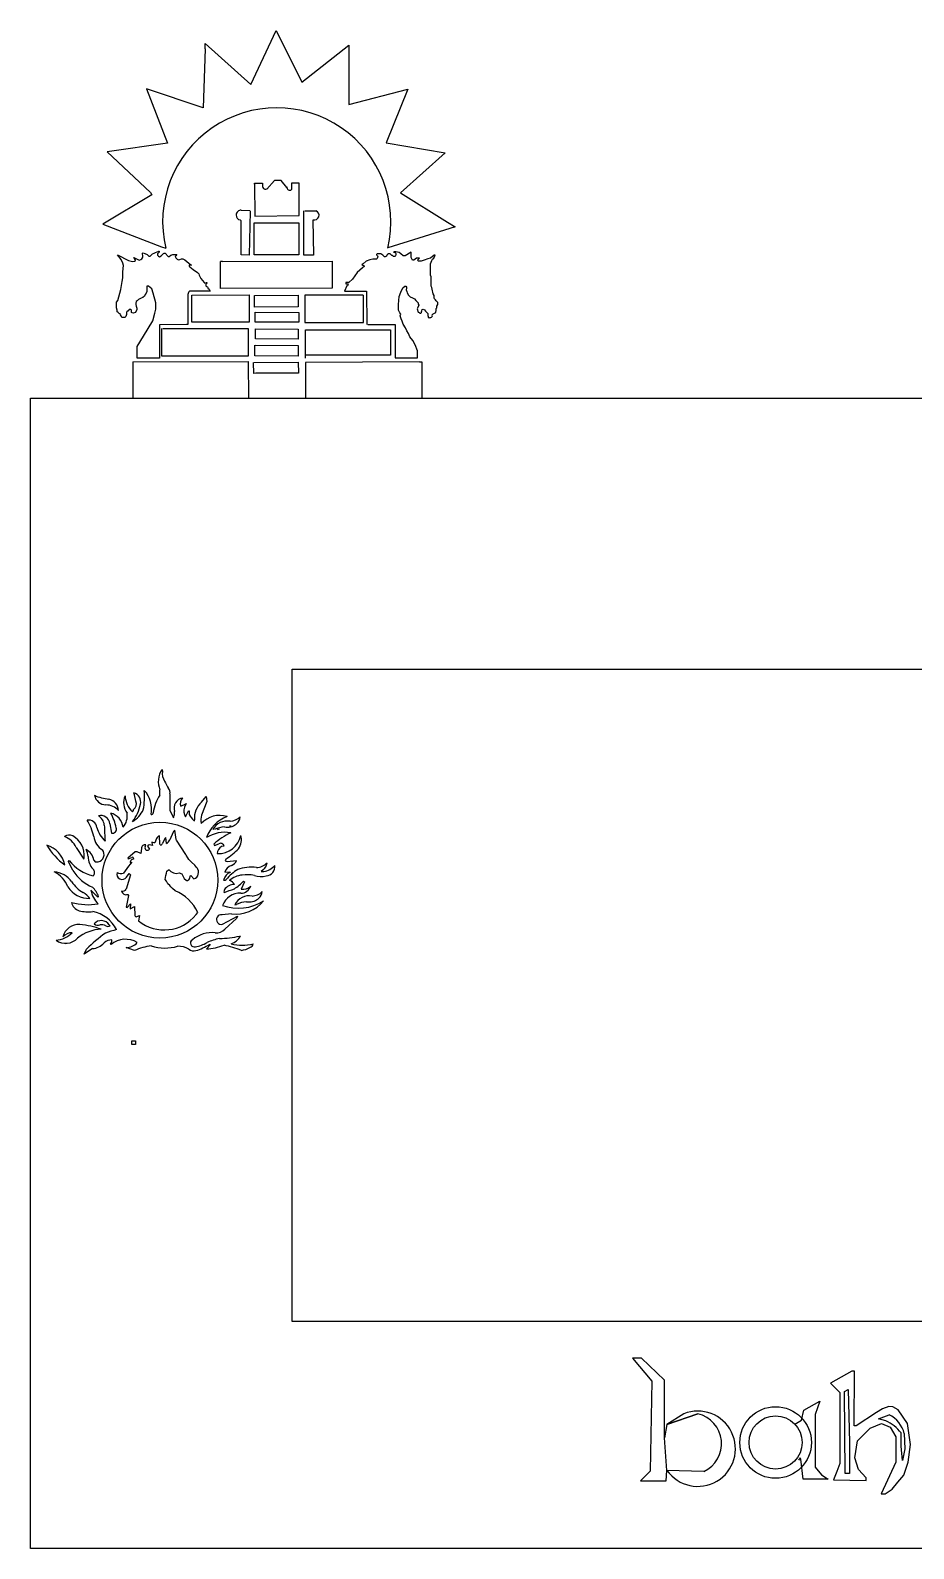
# Model space of a CAD drawing. Header units: inches. Extents: x 7.5 to 34.6, y -1.5 to 22.4.
# Drawn here: x 23.49 to 28.97, y -1.47 to 7.94 of the extents above; entities that cross this region are included whole.
import ezdxf

# ---------------------------------------------------------------- set-up
doc = ezdxf.new("R2010")
doc.units = ezdxf.units.IN
doc.header["$MEASUREMENT"] = 0
picture_1 = doc.add_image_def('image1.jpg', size_in_pixel=(400, 400))

msp = doc.modelspace()

# ---------------------------------------------------------------- linework, layer by layer
for p, q in [((24.8586, 7.6021), (25.0161, 7.9385)), ((25.0161, 7.9385), (25.1763, 7.6184)), ((24.5756, 7.8233), (24.5638, 7.4583)), ((24.5756, 7.8233), (24.5756, 7.8571)), ((24.5756, 7.8571), (24.8586, 7.6021)), ((25.1763, 7.6184), (25.4668, 7.8463)), ((25.4668, 7.8463), (25.4668, 7.48)), ((24.5638, 7.4583), (24.212, 7.5766)), ((24.212, 7.5766), (24.3422, 7.2403)), ((25.4668, 7.48), (25.8334, 7.575)), ((25.8334, 7.575), (25.6976, 7.2412)), ((24.3422, 7.2403), (23.9687, 7.1849)), ((23.9687, 7.1849), (24.2367, 6.934)), ((25.6976, 7.2412), (26.0642, 7.1788)), ((26.0642, 7.1788), (25.7872, 6.9319)), ((24.8829, 6.9912), (24.9326, 6.9923)), ((24.8829, 6.9851), (24.8829, 6.9912)), ((24.8829, 6.9851), (24.8849, 6.7878)), ((24.9326, 6.9923), (24.9317, 6.9801)), ((25.0061, 7.0075), (24.9582, 6.9556)), ((25.0468, 7.0075), (25.0061, 7.0075)), ((25.0829, 6.9655), (25.0468, 7.0075)), ((25.1597, 6.9923), (25.1119, 6.9923)), ((25.1119, 6.9923), (25.1119, 6.9516)), ((25.1597, 6.7907), (25.1597, 6.9923)), ((24.2452, 6.9202), (23.9415, 6.7369)), ((24.2367, 6.934), (24.2452, 6.9202)), ((25.7872, 6.9319), (26.0778, 6.7501)), ((24.8003, 6.824), (24.8548, 6.823)), ((24.8547, 6.8183), (24.8497, 6.5461)), ((24.8849, 6.7878), (25.1597, 6.7907)), ((25.189, 6.5451), (25.189, 6.8203)), ((25.195, 6.8203), (25.2628, 6.8203)), ((23.9415, 6.7369), (24.3057, 6.5983)), ((24.7988, 6.7584), (24.793, 6.764)), ((24.7988, 6.547), (24.7988, 6.7584)), ((24.8801, 6.5477), (24.8801, 6.7463)), ((24.8801, 6.7463), (24.8954, 6.7463)), ((24.8954, 6.7463), (25.1579, 6.7463)), ((25.1579, 6.7463), (25.1579, 6.5477)), ((25.2448, 6.7654), (25.2488, 6.5451)), ((26.1253, 6.7204), (25.7085, 6.5901)), ((26.0778, 6.7501), (26.1253, 6.7204)), ((24.3057, 6.5983), (24.3321, 6.5882)), ((24.0557, 6.5185), (24.0332, 6.5485)), ((24.0332, 6.5485), (24.1005, 6.5128)), ((24.0652, 6.4955), (24.0557, 6.5185)), ((24.071, 6.4812), (24.0652, 6.4955)), ((24.1005, 6.5128), (24.1262, 6.5065)), ((24.1262, 6.5065), (24.1384, 6.5077)), ((24.1351, 6.5285), (24.1351, 6.5316)), ((24.1351, 6.5316), (24.1672, 6.514)), ((24.1376, 6.525), (24.1351, 6.5285)), ((24.1413, 6.5197), (24.1376, 6.525)), ((24.1384, 6.5077), (24.1436, 6.5117)), ((24.1436, 6.5164), (24.1413, 6.5197)), ((24.1436, 6.5117), (24.1436, 6.5164)), ((24.1672, 6.514), (24.1781, 6.5192)), ((24.1781, 6.5192), (24.1842, 6.5221)), ((24.1842, 6.5221), (24.188, 6.5299)), ((24.1876, 6.558), (24.1913, 6.5607)), ((24.1883, 6.5548), (24.1876, 6.558)), ((24.188, 6.5299), (24.1908, 6.5356)), ((24.1908, 6.5421), (24.1883, 6.5548)), ((24.1908, 6.5356), (24.1908, 6.5421)), ((24.1913, 6.5607), (24.203, 6.5569)), ((24.203, 6.5569), (24.2159, 6.5507)), ((24.2159, 6.5507), (24.2263, 6.5399)), ((24.2263, 6.5399), (24.2359, 6.5399)), ((24.2359, 6.5399), (24.2502, 6.553)), ((24.2502, 6.553), (24.2613, 6.558)), ((24.2613, 6.558), (24.2693, 6.5616)), ((24.2693, 6.5616), (24.2795, 6.5662)), ((24.2795, 6.5662), (24.2884, 6.5702)), ((24.2912, 6.5641), (24.2812, 6.553)), ((24.2812, 6.553), (24.2812, 6.5467)), ((24.2812, 6.5467), (24.2862, 6.54)), ((24.2862, 6.54), (24.2936, 6.5363)), ((24.2884, 6.5702), (24.2912, 6.5702)), ((24.2912, 6.5702), (24.2912, 6.5641)), ((24.2936, 6.5363), (24.3037, 6.5411)), ((24.3037, 6.5411), (24.313, 6.5496)), ((24.313, 6.5496), (24.3191, 6.5552)), ((24.3191, 6.5552), (24.3222, 6.558)), ((24.3222, 6.558), (24.3288, 6.558)), ((24.3288, 6.558), (24.3468, 6.5371)), ((24.3468, 6.5371), (24.3524, 6.5371)), ((24.3524, 6.5371), (24.363, 6.5453)), ((24.363, 6.5453), (24.3754, 6.549)), ((24.3754, 6.549), (24.3897, 6.549)), ((24.3897, 6.549), (24.3979, 6.549)), ((24.3956, 6.5424), (24.3909, 6.5373)), ((24.3909, 6.5373), (24.394, 6.53)), ((24.394, 6.53), (24.4022, 6.5199)), ((24.4016, 6.549), (24.3956, 6.5424)), ((24.3979, 6.549), (24.4016, 6.549)), ((24.4022, 6.5199), (24.4104, 6.516)), ((24.4104, 6.516), (24.4202, 6.5194)), ((24.4202, 6.5194), (24.4292, 6.5226)), ((24.4292, 6.5226), (24.4374, 6.5226)), ((24.4374, 6.5226), (24.4506, 6.5165)), ((24.4506, 6.5165), (24.4882, 6.4863)), ((24.6712, 6.3392), (24.6708, 6.5059)), ((24.6841, 6.5059), (24.6708, 6.5059)), ((24.6841, 6.5059), (25.3638, 6.5075)), ((24.8497, 6.5461), (24.7988, 6.547)), ((25.1579, 6.5477), (24.8801, 6.5477)), ((25.2488, 6.5451), (25.189, 6.5451)), ((25.3638, 6.5075), (25.3642, 6.3409)), ((25.5548, 6.4915), (25.5478, 6.4857)), ((25.5746, 6.5076), (25.5548, 6.4915)), ((25.598, 6.5167), (25.5746, 6.5076)), ((25.6162, 6.5214), (25.598, 6.5167)), ((25.6375, 6.5214), (25.6162, 6.5214)), ((25.6433, 6.5533), (25.6374, 6.5502)), ((25.6374, 6.5502), (25.6374, 6.5476)), ((25.6374, 6.5476), (25.6451, 6.5423)), ((25.6427, 6.5256), (25.6375, 6.5214)), ((25.6449, 6.5317), (25.6427, 6.5256)), ((25.665, 6.5533), (25.6433, 6.5533)), ((25.6473, 6.5382), (25.6449, 6.5317)), ((25.6451, 6.5423), (25.6473, 6.5382)), ((25.6716, 6.5497), (25.665, 6.5533)), ((25.6784, 6.5461), (25.6716, 6.5497)), ((25.6838, 6.5399), (25.6784, 6.5461)), ((25.6876, 6.5356), (25.6838, 6.5399)), ((25.6928, 6.5356), (25.6876, 6.5356)), ((25.6966, 6.538), (25.6928, 6.5356)), ((25.7002, 6.5403), (25.6966, 6.538)), ((25.7033, 6.5451), (25.7002, 6.5403)), ((25.7065, 6.5502), (25.7033, 6.5451)), ((25.7129, 6.5545), (25.7065, 6.5502)), ((25.7186, 6.5545), (25.7129, 6.5545)), ((25.7223, 6.5545), (25.7186, 6.5545)), ((25.7254, 6.5514), (25.7223, 6.5545)), ((25.7292, 6.5475), (25.7254, 6.5514)), ((25.733, 6.5436), (25.7292, 6.5475)), ((25.7372, 6.5436), (25.733, 6.5436)), ((25.7399, 6.5415), (25.7372, 6.5436)), ((25.7445, 6.5377), (25.7399, 6.5415)), ((25.7473, 6.5673), (25.744, 6.5653)), ((25.744, 6.5653), (25.7514, 6.5621)), ((25.7512, 6.5377), (25.7445, 6.5377)), ((25.7517, 6.5673), (25.7473, 6.5673)), ((25.7571, 6.5408), (25.7512, 6.5377)), ((25.7514, 6.5621), (25.7569, 6.5596)), ((25.7585, 6.5658), (25.7517, 6.5673)), ((25.7569, 6.5596), (25.7593, 6.5552)), ((25.7593, 6.5506), (25.7571, 6.5408)), ((25.7684, 6.5635), (25.7585, 6.5658)), ((25.7593, 6.5552), (25.7593, 6.5506)), ((25.778, 6.5612), (25.7684, 6.5635)), ((25.7901, 6.5546), (25.778, 6.5612)), ((25.8041, 6.5423), (25.7901, 6.5546)), ((25.8156, 6.5423), (25.8041, 6.5423)), ((25.8529, 6.5642), (25.8156, 6.5423)), ((25.8529, 6.5577), (25.8529, 6.5642)), ((25.8529, 6.5445), (25.8529, 6.5577)), ((25.8529, 6.5313), (25.8529, 6.5445)), ((25.8625, 6.515), (25.8529, 6.5313)), ((25.8702, 6.515), (25.8625, 6.515)), ((25.8869, 6.5279), (25.8702, 6.515)), ((25.8952, 6.5279), (25.8869, 6.5279)), ((25.8931, 6.5146), (25.9053, 6.5279)), ((25.8992, 6.5089), (25.8931, 6.5146)), ((25.9053, 6.5279), (25.8952, 6.5279)), ((25.9071, 6.5089), (25.8992, 6.5089)), ((25.9053, 6.5279), (25.9053, 6.5279)), ((25.9144, 6.5089), (25.9071, 6.5089)), ((25.9338, 6.5151), (25.9144, 6.5089)), ((25.9558, 6.522), (25.9338, 6.5151)), ((25.9725, 6.5273), (25.9558, 6.522)), ((25.9953, 6.5453), (25.9725, 6.5273)), ((25.9734, 6.4918), (25.9817, 6.5119)), ((25.9734, 6.4418), (25.9734, 6.4918)), ((25.9817, 6.5119), (25.9853, 6.5205)), ((25.9853, 6.5205), (25.994, 6.5277)), ((25.994, 6.5277), (26.0028, 6.5453)), ((26.0028, 6.5453), (25.9953, 6.5453)), ((24.0618, 6.3826), (24.0659, 6.4062)), ((24.0659, 6.4428), (24.071, 6.4812)), ((24.0659, 6.4062), (24.0659, 6.4428)), ((24.4797, 6.484), (24.4777, 6.481)), ((24.4777, 6.481), (24.4777, 6.4771)), ((24.4777, 6.4771), (24.481, 6.4724)), ((24.4911, 6.484), (24.4797, 6.484)), ((24.481, 6.4724), (24.5021, 6.4576)), ((24.4882, 6.4863), (24.4911, 6.484)), ((24.5021, 6.4576), (24.5297, 6.4383)), ((24.5297, 6.4383), (24.5363, 6.4291)), ((24.5363, 6.4291), (24.5388, 6.4225)), ((24.5388, 6.4225), (24.5436, 6.4132)), ((24.5436, 6.4132), (24.5501, 6.4008)), ((24.5501, 6.4008), (24.5608, 6.3884)), ((25.4892, 6.3977), (25.4667, 6.3757)), ((25.5186, 6.438), (25.4892, 6.3977)), ((25.5513, 6.4664), (25.5186, 6.438)), ((25.5478, 6.4857), (25.5614, 6.4805)), ((25.5614, 6.4752), (25.5513, 6.4664)), ((25.5614, 6.4805), (25.5614, 6.4752)), ((25.9734, 6.4213), (25.9734, 6.4418)), ((25.9782, 6.4123), (25.9734, 6.4213)), ((25.9782, 6.3926), (25.9782, 6.4123)), ((24.0344, 6.2647), (24.0529, 6.332)), ((24.0529, 6.332), (24.0618, 6.3826)), ((24.2115, 6.3106), (24.2044, 6.3023)), ((24.2154, 6.3205), (24.2115, 6.3106)), ((24.2193, 6.3542), (24.2154, 6.3542)), ((24.2154, 6.3542), (24.2154, 6.3289)), ((24.2154, 6.3289), (24.2154, 6.3205)), ((24.2242, 6.3542), (24.2193, 6.3542)), ((24.2463, 6.3377), (24.2242, 6.3542)), ((24.2541, 6.3095), (24.2463, 6.3377)), ((24.2701, 6.2509), (24.2541, 6.3095)), ((24.6068, 6.3228), (24.4802, 6.3228)), ((24.5608, 6.3884), (24.5712, 6.3766)), ((24.5712, 6.3766), (24.5753, 6.3719)), ((24.5753, 6.3719), (24.5847, 6.3757)), ((24.5884, 6.3728), (24.5799, 6.3667)), ((24.5799, 6.3667), (24.5799, 6.3561)), ((24.5799, 6.3561), (24.5838, 6.3525)), ((24.5838, 6.3525), (24.5902, 6.35)), ((24.5847, 6.3757), (24.5869, 6.3766)), ((24.5869, 6.3766), (24.5877, 6.3744)), ((24.5877, 6.3744), (24.5884, 6.3728)), ((24.5902, 6.35), (24.5929, 6.3449)), ((24.5929, 6.3449), (24.5929, 6.3408)), ((24.5929, 6.3408), (24.6008, 6.3343)), ((24.6008, 6.3343), (24.6068, 6.3228)), ((25.3642, 6.3409), (24.6712, 6.3392)), ((25.4552, 6.3547), (25.4398, 6.3219)), ((25.4398, 6.3219), (25.5564, 6.3219)), ((25.4667, 6.3757), (25.4486, 6.3757)), ((25.4486, 6.3757), (25.4486, 6.3691)), ((25.4486, 6.3691), (25.457, 6.3691)), ((25.459, 6.3566), (25.4552, 6.3547)), ((25.457, 6.3691), (25.4618, 6.3671)), ((25.4618, 6.3671), (25.459, 6.3566)), ((25.5564, 6.3219), (25.5766, 6.3219)), ((25.5766, 6.3219), (25.5779, 6.1153)), ((25.7792, 6.2906), (25.7886, 6.3171)), ((25.7886, 6.3171), (25.8016, 6.3431)), ((25.8016, 6.3431), (25.8146, 6.3534)), ((25.8146, 6.3534), (25.8197, 6.3534)), ((25.8197, 6.3534), (25.8251, 6.348)), ((25.8251, 6.3404), (25.8219, 6.3309)), ((25.8219, 6.3309), (25.8257, 6.3198)), ((25.8251, 6.348), (25.8251, 6.3404)), ((25.8257, 6.3198), (25.8285, 6.3115)), ((25.8285, 6.3115), (25.8371, 6.2969)), ((25.9782, 6.3609), (25.9782, 6.3926)), ((25.9782, 6.3537), (25.9782, 6.3609)), ((25.9807, 6.3444), (25.9782, 6.3537)), ((25.983, 6.3356), (25.9807, 6.3444)), ((25.9904, 6.3071), (25.983, 6.3356)), ((25.9961, 6.2955), (25.9904, 6.3071)), ((24.026, 6.2546), (24.0344, 6.2647)), ((24.026, 6.2193), (24.026, 6.2546)), ((24.0311, 6.2041), (24.026, 6.2193)), ((24.106, 6.2093), (24.0987, 6.2015)), ((24.1149, 6.2093), (24.106, 6.2093)), ((24.1198, 6.2046), (24.1149, 6.2093)), ((24.1494, 6.2576), (24.1461, 6.2486)), ((24.1461, 6.2486), (24.1461, 6.2392)), ((24.1461, 6.2392), (24.1495, 6.2301)), ((24.1539, 6.2094), (24.1492, 6.1985)), ((24.1544, 6.2622), (24.1494, 6.2576)), ((24.1495, 6.2301), (24.1539, 6.2183)), ((24.1539, 6.2183), (24.1539, 6.2094)), ((24.1636, 6.2706), (24.1544, 6.2622)), ((24.1679, 6.2727), (24.1636, 6.2706)), ((24.1794, 6.2783), (24.1679, 6.2727)), ((24.1906, 6.2838), (24.1794, 6.2783)), ((24.2005, 6.2919), (24.1906, 6.2838)), ((24.2044, 6.3023), (24.2005, 6.2919)), ((24.2636, 6.186), (24.2701, 6.2115)), ((24.2701, 6.2115), (24.2701, 6.2509)), ((24.4695, 6.3017), (24.4689, 6.1162)), ((24.4945, 6.1311), (24.4937, 6.2975)), ((24.4945, 6.2975), (24.8501, 6.2991)), ((24.8501, 6.2991), (24.8501, 6.1311)), ((24.8812, 6.2243), (24.8829, 6.2953)), ((25.1537, 6.226), (24.8812, 6.2243)), ((24.8829, 6.2953), (25.1533, 6.297)), ((25.1533, 6.297), (25.1537, 6.226)), ((25.5554, 6.2982), (25.1935, 6.2982)), ((25.1935, 6.2982), (25.1935, 6.1276)), ((25.5579, 6.1276), (25.5579, 6.2982)), ((25.7748, 6.2394), (25.7792, 6.2906)), ((25.7748, 6.2054), (25.7748, 6.2394)), ((25.8371, 6.2969), (25.8479, 6.2874)), ((25.8479, 6.2874), (25.8611, 6.2806)), ((25.8611, 6.2806), (25.8737, 6.2742)), ((25.8737, 6.2742), (25.8822, 6.2658)), ((25.8822, 6.2658), (25.8928, 6.2553)), ((25.8923, 6.2179), (25.8904, 6.2136)), ((25.8904, 6.2136), (25.8965, 6.1927)), ((25.9001, 6.236), (25.8923, 6.2179)), ((25.8928, 6.2553), (25.8972, 6.2509)), ((25.8972, 6.2509), (25.8972, 6.2414)), ((25.8972, 6.2414), (25.9001, 6.236)), ((25.9221, 6.2086), (25.9273, 6.2116)), ((25.9273, 6.2116), (25.9364, 6.2066)), ((25.9961, 6.2813), (25.9961, 6.2955)), ((25.9987, 6.2756), (25.9961, 6.2813)), ((26.0049, 6.2692), (25.9987, 6.2756)), ((26.0091, 6.262), (26.0049, 6.2692)), ((26.0088, 6.2151), (26.0121, 6.2189)), ((26.0088, 6.2058), (26.0088, 6.2151)), ((26.0178, 6.2516), (26.0091, 6.262)), ((26.0121, 6.2306), (26.0178, 6.2399)), ((26.0121, 6.2189), (26.0121, 6.2306)), ((26.0178, 6.2399), (26.0178, 6.2516)), ((24.0311, 6.1942), (24.0311, 6.2041)), ((24.0366, 6.1905), (24.0311, 6.1942)), ((24.0441, 6.1853), (24.0366, 6.1905)), ((24.0498, 6.1814), (24.0441, 6.1853)), ((24.0525, 6.1756), (24.0498, 6.1814)), ((24.0556, 6.1689), (24.0525, 6.1756)), ((24.06, 6.1592), (24.0556, 6.1689)), ((24.0694, 6.1592), (24.06, 6.1592)), ((24.0775, 6.1592), (24.0694, 6.1592)), ((24.0841, 6.1657), (24.0775, 6.1592)), ((24.0882, 6.1785), (24.0841, 6.1657)), ((24.0918, 6.1941), (24.0882, 6.1903)), ((24.0882, 6.1903), (24.0882, 6.1785)), ((24.0987, 6.2015), (24.0918, 6.1941)), ((24.1198, 6.1907), (24.1198, 6.2046)), ((24.1248, 6.1887), (24.1198, 6.1907)), ((24.1327, 6.1856), (24.1248, 6.1887)), ((24.1419, 6.1901), (24.1327, 6.1856)), ((24.1492, 6.1985), (24.1419, 6.1901)), ((24.1944, 6.0445), (24.2517, 6.1388)), ((24.2517, 6.1388), (24.2636, 6.186)), ((24.4617, 6.1168), (24.2935, 6.1147)), ((24.2935, 6.1147), (24.2935, 5.9082)), ((24.4689, 6.1162), (24.4617, 6.1168)), ((24.8501, 6.1311), (24.4945, 6.1311)), ((24.8862, 6.1315), (24.8866, 6.1923)), ((25.1562, 6.1298), (24.8862, 6.1315)), ((24.8896, 6.1923), (25.1566, 6.1906)), ((25.1566, 6.1906), (25.1562, 6.1298)), ((25.1935, 6.1276), (25.5579, 6.1276)), ((25.5838, 6.1154), (25.7542, 6.1165)), ((25.7542, 6.1165), (25.7542, 6.1165)), ((25.7542, 6.1165), (25.7542, 5.9089)), ((25.784, 6.1886), (25.7748, 6.2054)), ((25.7889, 6.1796), (25.784, 6.1886)), ((25.7853, 6.1707), (25.7889, 6.1796)), ((25.7923, 6.1503), (25.7853, 6.1707)), ((25.797, 6.1364), (25.7923, 6.1503)), ((25.8032, 6.1181), (25.797, 6.1364)), ((25.8183, 6.0962), (25.8032, 6.1181)), ((25.8965, 6.1927), (25.8993, 6.1935)), ((25.8993, 6.1935), (25.9027, 6.1905)), ((25.9027, 6.1905), (25.9073, 6.1865)), ((25.9073, 6.1865), (25.9131, 6.1865)), ((25.9131, 6.1865), (25.9168, 6.1908)), ((25.9168, 6.1945), (25.9195, 6.2017)), ((25.9168, 6.1908), (25.9168, 6.1945)), ((25.9195, 6.2017), (25.9221, 6.2086)), ((25.9364, 6.2066), (25.9427, 6.1995)), ((25.9427, 6.1995), (25.9511, 6.1899)), ((25.9511, 6.1899), (25.9544, 6.1861)), ((25.9544, 6.1861), (25.9559, 6.1845)), ((25.9559, 6.1845), (25.9559, 6.1681)), ((25.9559, 6.1681), (25.9585, 6.1668)), ((25.9585, 6.1668), (25.9585, 6.162)), ((25.9585, 6.162), (25.9629, 6.1581)), ((25.9629, 6.1581), (25.9655, 6.1581)), ((25.9655, 6.1581), (25.9693, 6.1605)), ((25.9693, 6.1605), (25.9711, 6.1605)), ((25.9711, 6.1605), (25.9733, 6.1587)), ((25.9733, 6.1587), (25.9761, 6.1587)), ((25.9761, 6.1587), (25.9802, 6.1618)), ((25.9802, 6.1618), (25.983, 6.1667)), ((25.983, 6.1667), (25.9848, 6.1699)), ((25.9836, 6.1762), (25.9852, 6.179)), ((25.9836, 6.1733), (25.9836, 6.1762)), ((25.9848, 6.1699), (25.9836, 6.1733)), ((25.9852, 6.179), (25.9886, 6.1809)), ((25.9886, 6.1809), (25.9905, 6.182)), ((25.9905, 6.182), (26.0056, 6.1905)), ((26.0056, 6.1905), (26.0088, 6.2058)), ((24.155, 5.9795), (24.1944, 6.0445)), ((24.3086, 5.9195), (24.3086, 6.0907)), ((24.3135, 6.0907), (24.8436, 6.0907)), ((24.8436, 6.0907), (24.8436, 5.9195)), ((24.8879, 6.0268), (24.8883, 6.0893)), ((25.1528, 6.0251), (24.8879, 6.0268)), ((24.8913, 6.0893), (25.1533, 6.0876)), ((25.1533, 6.0876), (25.1528, 6.0251)), ((25.1992, 5.9085), (25.1992, 6.0841)), ((25.1992, 6.0841), (25.7261, 6.0841)), ((25.7261, 6.0841), (25.7261, 5.9255)), ((25.8274, 6.0777), (25.8183, 6.0962)), ((25.836, 6.0604), (25.8274, 6.0777)), ((25.846, 6.0401), (25.836, 6.0604)), ((25.8631, 6.0169), (25.846, 6.0401)), ((24.155, 5.9082), (24.155, 5.9795)), ((24.8844, 5.922), (24.8848, 5.9879)), ((24.8861, 5.9878), (25.1531, 5.9862)), ((25.1531, 5.9862), (25.1527, 5.9203)), ((25.873, 5.998), (25.8631, 6.0169)), ((25.8823, 5.9802), (25.873, 5.998)), ((25.8879, 5.9639), (25.8823, 5.9802)), ((25.8918, 5.9525), (25.8879, 5.9639)), ((25.8918, 5.9178), (25.8918, 5.9525)), ((24.1276, 5.884), (24.8436, 5.8872)), ((24.1276, 5.884), (24.1276, 5.6924)), ((24.2935, 5.9082), (24.155, 5.9082)), ((24.8436, 5.9195), (24.3086, 5.9195)), ((24.8436, 5.8872), (24.8447, 5.6597)), ((24.8777, 5.8122), (24.8768, 5.8798)), ((24.8777, 5.8798), (25.1531, 5.8832)), ((25.1527, 5.9203), (24.8844, 5.922)), ((25.1531, 5.8832), (25.154, 5.8139)), ((25.7261, 5.9255), (25.1992, 5.9255)), ((25.9044, 5.8844), (25.1992, 5.8812)), ((25.1992, 5.8812), (25.1992, 5.7003)), ((25.7542, 5.9089), (25.8917, 5.9089)), ((25.8003, 5.9085), (25.8003, 5.9085)), ((25.8917, 5.9089), (25.8918, 5.9178)), ((25.9044, 5.8844), (25.9188, 5.8844)), ((25.9188, 5.8844), (25.9188, 5.6597)), ((24.8895, 5.8139), (24.8777, 5.8122)), ((25.154, 5.8139), (24.8895, 5.8139)), ((24.1123, 5.6597), (25.9346, 5.6597)), ((24.1276, 5.6924), (24.1276, 5.6597)), ((25.1992, 5.7003), (25.1992, 5.6597)), ((24.3093, 3.3587), (24.311, 3.3473)), ((24.1375, 3.201), (24.1338, 3.2154)), ((24.1473, 3.1622), (24.1375, 3.201)), ((24.2961, 3.2006), (24.2961, 3.2327)), ((24.3582, 3.2085), (24.3582, 3.1071)), ((24.1251, 3.0973), (24.1313, 3.1053)), ((24.1313, 3.1053), (24.1313, 3.1111)), ((24.3582, 3.1071), (24.3794, 3.0599)), ((24.4251, 3.1316), (24.4565, 3.1469)), ((24.459, 3.1481), (24.4489, 3.125)), ((24.4565, 3.1469), (24.459, 3.1481)), ((24.5873, 3.1614), (24.5542, 3.0761)), ((24.5546, 3.1575), (24.5832, 3.1927)), ((24.5832, 3.1927), (24.5873, 3.1614)), ((23.9853, 3.0232), (23.9962, 2.9648)), ((24.4551, 3.0658), (24.4725, 3.1023)), ((24.4725, 3.1023), (24.4778, 3.1023)), ((24.4778, 3.1023), (24.4778, 3.0811)), ((24.5068, 3.0438), (24.5096, 3.0415)), ((24.5096, 3.0415), (24.5096, 3.0472)), ((24.2719, 2.9264), (24.2657, 2.9091)), ((24.2925, 2.9482), (24.2881, 2.9455)), ((24.2952, 2.8966), (24.2925, 2.9482)), ((24.3279, 2.9327), (24.3099, 2.8983)), ((24.3327, 2.9367), (24.3279, 2.9327)), ((24.3369, 2.9006), (24.3327, 2.9367)), ((24.3645, 2.9379), (24.3565, 2.9238)), ((24.381, 2.9748), (24.3645, 2.9379)), ((24.3888, 2.9838), (24.381, 2.9748)), ((24.3958, 2.9256), (24.3888, 2.9838)), ((24.3984, 2.9215), (24.3958, 2.9256)), ((24.4564, 2.8321), (24.3984, 2.9215)), ((24.6536, 2.9867), (24.6655, 2.992)), ((24.6554, 2.9904), (24.6536, 2.9867)), ((24.6963, 3.0032), (24.7075, 3.0022)), ((24.7384, 3.0077), (24.7272, 3.0087)), ((23.7777, 2.8763), (23.8237, 2.8026)), ((24.1432, 2.8481), (24.0964, 2.8101)), ((24.1553, 2.8481), (24.1432, 2.8481)), ((24.1782, 2.8394), (24.1553, 2.8481)), ((24.1826, 2.8693), (24.1782, 2.8394)), ((24.2035, 2.8791), (24.2081, 2.892)), ((24.2196, 2.8836), (24.2314, 2.8656)), ((24.2496, 2.8874), (24.2291, 2.8912)), ((24.2467, 2.9079), (24.2461, 2.9049)), ((24.2461, 2.9049), (24.2496, 2.8874)), ((24.2599, 2.9054), (24.2467, 2.9079)), ((24.2644, 2.9054), (24.2599, 2.9054)), ((24.2657, 2.9091), (24.2644, 2.9054)), ((24.2977, 2.8922), (24.2952, 2.8966)), ((24.4595, 2.8273), (24.4564, 2.8321)), ((24.4694, 2.8121), (24.4595, 2.8273)), ((24.6309, 2.8972), (24.6344, 2.8882)), ((24.6344, 2.8882), (24.6614, 2.8988)), ((24.6947, 2.8836), (24.6773, 2.8809)), ((23.7296, 2.7882), (23.734, 2.7947)), ((23.7566, 2.7325), (23.7296, 2.7882)), ((23.8237, 2.8026), (23.8271, 2.811)), ((23.8861, 2.798), (23.8945, 2.7861)), ((23.8945, 2.7861), (23.9141, 2.7861)), ((24.1021, 2.759), (24.0701, 2.7174)), ((24.0964, 2.8101), (24.0997, 2.806)), ((24.0997, 2.806), (24.1223, 2.8142)), ((24.1223, 2.7852), (24.1021, 2.759)), ((24.1119, 2.7819), (24.1223, 2.7852)), ((24.1334, 2.8061), (24.119, 2.7984)), ((24.336, 2.7165), (24.3383, 2.7298)), ((24.3383, 2.7298), (24.3484, 2.7364)), ((24.3484, 2.7364), (24.3539, 2.7364)), ((24.3539, 2.7364), (24.3632, 2.7277)), ((24.4757, 2.8022), (24.4694, 2.8121)), ((24.4908, 2.7841), (24.4757, 2.8022)), ((24.5125, 2.7671), (24.4908, 2.7841)), ((24.5258, 2.7506), (24.5125, 2.7671)), ((24.7044, 2.8036), (24.7013, 2.7939)), ((24.7013, 2.7939), (24.7136, 2.7899)), ((24.7136, 2.7899), (24.7713, 2.7946)), ((24.9354, 2.7363), (24.9228, 2.7264)), ((24.1144, 2.7069), (24.0877, 2.6173)), ((24.0886, 2.6914), (24.1046, 2.7137)), ((24.1046, 2.7137), (24.1144, 2.7069)), ((24.3293, 2.6771), (24.3336, 2.7023)), ((24.3359, 2.6664), (24.3293, 2.6771)), ((24.3336, 2.7023), (24.336, 2.7165)), ((24.345, 2.6513), (24.3359, 2.6664)), ((24.3566, 2.6401), (24.345, 2.6513)), ((24.3645, 2.6326), (24.3566, 2.6401)), ((24.3632, 2.7277), (24.3799, 2.7187)), ((24.3799, 2.7187), (24.3972, 2.7152)), ((24.3972, 2.7152), (24.4159, 2.719)), ((24.4159, 2.719), (24.431, 2.7129)), ((24.431, 2.7129), (24.439, 2.701)), ((24.439, 2.701), (24.4454, 2.684)), ((24.4454, 2.684), (24.4577, 2.6731)), ((24.4577, 2.6731), (24.4612, 2.671)), ((24.4612, 2.671), (24.4654, 2.671)), ((24.4654, 2.671), (24.4687, 2.671)), ((24.4687, 2.671), (24.4715, 2.6727)), ((24.4715, 2.6727), (24.4756, 2.6753)), ((24.4756, 2.6753), (24.4788, 2.6819)), ((24.4788, 2.6819), (24.4846, 2.7032)), ((24.4846, 2.7032), (24.4885, 2.7032)), ((24.4885, 2.7032), (24.5062, 2.6806)), ((24.6921, 2.6781), (24.691, 2.6736)), ((24.691, 2.6736), (24.6994, 2.6736)), ((24.6991, 2.7228), (24.7285, 2.7254)), ((24.6994, 2.6736), (24.7064, 2.6774)), ((24.7285, 2.7254), (24.7314, 2.7215)), ((24.8208, 2.6623), (24.7995, 2.6174)), ((24.8147, 2.6666), (24.8208, 2.6623)), ((24.9228, 2.7264), (24.9395, 2.7264)), ((23.868, 2.6116), (23.9119, 2.567)), ((23.9119, 2.567), (23.9163, 2.5714)), ((24.1011, 2.5793), (24.0873, 2.5058)), ((24.0977, 2.5852), (24.1011, 2.5793)), ((24.3749, 2.6225), (24.3645, 2.6326)), ((24.3905, 2.6076), (24.3749, 2.6225)), ((24.6953, 2.6152), (24.6924, 2.6004)), ((24.6924, 2.6004), (24.694, 2.5978)), ((24.0873, 2.5058), (24.0923, 2.5048)), ((24.0923, 2.5048), (24.1146, 2.526)), ((24.1146, 2.526), (24.1109, 2.4956)), ((24.1109, 2.4956), (24.1383, 2.5095)), ((24.1383, 2.5095), (24.141, 2.4552)), ((24.1536, 2.4474), (24.1685, 2.4549)), ((24.1685, 2.4549), (24.1642, 2.4207)), ((24.52, 2.4599), (24.5306, 2.4731)), ((24.7394, 2.4651), (24.6811, 2.4592)), ((24.6836, 2.3998), (24.776, 2.4496)), ((24.7608, 2.5214), (24.7709, 2.5231)), ((24.776, 2.4496), (24.7713, 2.4359)), ((24.8326, 2.5398), (24.8439, 2.5388)), ((23.9873, 2.3906), (23.9816, 2.3956)), ((24.7713, 2.4359), (24.6984, 2.3697)), ((23.711, 2.2819), (23.7173, 2.2821)), ((23.9889, 2.2777), (23.9933, 2.2839)), ((23.9929, 2.2749), (23.9889, 2.2777)), ((24.5847, 2.2478), (24.609, 2.275)), ((24.6074, 2.2733), (24.6029, 2.2757)), ((24.609, 2.275), (24.6074, 2.2733)), ((24.7906, 2.3271), (24.7961, 2.3283)), ((23.8772, 2.2491), (23.8262, 2.2138)), ((23.8262, 2.2138), (23.8416, 2.2459)), ((24.1389, 2.2366), (24.0869, 2.2551)), ((28.5849, -0.3684), (28.4523, -0.4439)), ((28.6019, -0.3684), (28.5849, -0.3684)), ((28.5989, -0.7084), (28.6019, -0.3684)), ((28.4523, -0.4439), (28.5101, -0.501)), ((28.5101, -0.501), (28.5101, -0.9412)), ((28.54, -0.4954), (28.5612, -0.4824)), ((28.543, -1.0032), (28.54, -0.4954)), ((28.5612, -0.4824), (28.5697, -0.8102)), ((28.7374, -0.6241), (28.6111, -0.7084)), ((28.7746, -0.6018), (28.7374, -0.6241)), ((28.7509, -0.664), (28.8161, -0.6388)), ((28.8149, -0.5875), (28.7746, -0.6018)), ((28.8395, -0.589), (28.8149, -0.5875)), ((28.872, -0.6094), (28.8395, -0.589)), ((28.9303, -0.6933), (28.872, -0.6094)), ((28.6111, -0.7084), (28.5989, -0.7084)), ((28.6199, -0.8004), (28.6985, -0.7218)), ((28.6985, -0.7218), (28.7676, -0.6933)), ((28.7948, -0.6768), (28.7509, -0.664)), ((28.7676, -0.6933), (28.8219, -0.715)), ((28.8219, -0.715), (28.8585, -0.776)), ((28.8898, -0.8334), (28.8898, -0.7516)), ((28.9493, -0.8234), (28.9303, -0.6933)), ((28.5697, -0.8102), (28.5697, -1.0032)), ((28.6036, -0.906), (28.6199, -0.8004)), ((28.8585, -0.776), (28.8585, -0.9019)), ((28.8994, -0.9222), (28.8898, -0.8334)), ((28.91, -0.7552), (28.9134, -0.85)), ((28.9344, -0.9331), (28.9493, -0.8234)), ((28.6267, -0.9778), (28.6036, -0.906)), ((28.8585, -0.9317), (28.7663, -1.1295)), ((28.8585, -0.9019), (28.8585, -0.9317)), ((28.9134, -0.85), (28.8994, -0.9222)), ((28.907, -1.0133), (28.9344, -0.9331)), ((28.4911, -0.99), (28.4709, -1.042)), ((28.5101, -0.9412), (28.4911, -0.99)), ((28.5697, -1.0032), (28.543, -1.0032)), ((28.6741, -1.0293), (28.6267, -0.9778)), ((28.6741, -1.0455), (28.6741, -1.0293)), ((28.8707, -1.0564), (28.907, -1.0133)), ((28.4709, -1.042), (28.6741, -1.0455)), ((28.7907, -1.1295), (28.8341, -1.0997)), ((28.8341, -1.0997), (28.8707, -1.0564)), ((28.7663, -1.1295), (28.7907, -1.1295))]:
    msp.add_line(p, q)
for points in [[(23.4929, 5.6597), (34.6424, 5.6597), (34.6424, -1.4685), (23.4929, -1.4685)], [(25.1167, 3.9796), (33.052, 3.9796), (33.052, -0.0612), (25.1167, -0.0612)]]:
    msp.add_lwpolyline(points, close=True)
for points in [[(27.63, -0.6334), (27.439, -0.699), (27.4226, -0.7811), (27.4226, -0.4256), (27.2803, -0.2889), (27.2256, -0.2889), (27.346, -0.4311)], [(27.346, -0.4311), (27.335, -0.9889), (27.2748, -1.049), (27.4336, -1.049), (27.439, -0.9834)], [(28.2324, -0.6978), (28.2718, -0.6718), (28.288, -0.6098), (28.3866, -0.5544), (28.3569, -0.6367), (28.3569, -0.9634), (28.3974, -1.0119), (28.4379, -1.0376), (28.284, -1.0376), (28.2691, -0.9134), (28.2641, -0.9061), (28.2538, -0.9203)], [(27.543, -0.6334), (27.439, -0.699), (27.63, -0.6334)], [(27.6664, -0.9905), (27.439, -0.9834), (27.4226, -0.7811)]]:
    msp.add_lwpolyline(points)
for centre, radius in [((24.2959, 2.6733), 0.3588), ((28.1123, -0.8108), 0.2218), ((28.1123, -0.8108), 0.1648)]:
    msp.add_circle(centre, radius)
for centre, radius, start, end in [((25.0201, 6.7516), 0.7071, 346.79302, 193.3596), ((24.9511, 6.9745), 0.0201, 163.89501, 290.72982), ((25.1007, 6.9655), 0.0179, 165.73285, 308.83655), ((24.7969, 6.7916), 0.0279, 173.47524, 261.91432), ((24.7978, 6.7954), 0.0287, 85.11215, 181.21917), ((25.2537, 6.7929), 0.0289, 252.2081, 71.52231), ((24.4956, 6.3017), 0.0261, 126.08322, 179.82429), ((24.4145, 3.284), 0.129, 144.59867, 203.43643), ((24.4151, 3.3384), 0.1045, 175.07435, 209.3446), ((23.9647, 3.216), 0.0764, 192.76173, 267.55402), ((24.0137, 3.4778), 0.3048, 246.11924, 263.63115), ((24.1161, 3.157), 0.061, 347.123, 73.1155), ((23.7991, 3.1911), 0.4019, 348.28289, 5.44809), ((24.0726, 3.1135), 0.1716, 348.83421, 42.4523), ((24.5183, 3.0506), 0.2681, 145.97529, 171.31112), ((27.6746, 5.1503), 3.8338, 209.07674, 209.86818), ((24.3221, 3.2168), 0.037, 347.11927, 40.97363), ((23.9608, 3.0353), 0.1043, 41.47709, 89.62705), ((23.9647, 3.1021), 0.0743, 1.75939, 78.24608), ((24.1757, 3.153), 0.1046, 155.9978, 217.642), ((24.2272, 3.2035), 0.1473, 183.07397, 226.13329), ((23.9129, 3.198), 0.2683, 322.93073, 348.27621), ((24.0467, 3.1743), 0.1597, 300.17487, 336.05845), ((24.1064, 3.1469), 0.0436, 304.76403, 20.54938), ((24.4463, 3.1198), 0.0633, 99.04605, 199.50274), ((24.4683, 3.1487), 0.0464, 133.44445, 201.53001), ((24.5074, 3.1012), 0.0632, 157.82111, 214.05624), ((24.6454, 3.0561), 0.1361, 131.84111, 183.74538), ((23.8516, 2.9922), 0.054, 8.86907, 96.87956), ((23.503, 2.8486), 0.395, 14.02444, 29.961), ((23.9285, 3.0175), 0.0571, 5.70326, 104.15679), ((23.8715, 3.0052), 0.0802, 6.79243, 57.56068), ((25.6382, 3.0562), 1.6876, 181.41139, 184.81494), ((23.7193, 2.9368), 0.3116, 11.27657, 29.26484), ((23.9628, 2.9872), 0.1058, 7.50614, 74.47355), ((23.9821, 3.0731), 0.1119, 319.88185, 8.23741), ((24.2446, 3.0885), 0.00905, 245.89223, 16.57835), ((24.3074, 3.0934), 0.0794, 335.00273, 3.80734), ((24.5769, 3.1284), 0.1099, 205.5346, 230.34498), ((24.6605, 3.0467), 0.1103, 164.52336, 191.70561), ((24.6667, 2.9187), 0.1556, 73.14761, 137.25744), ((24.7937, 2.86), 0.2232, 111.52836, 159.79545), ((24.7118, 2.9429), 0.0969, 78.58749, 154.35835), ((24.7151, 3.0876), 0.0857, 264.89007, 312.85528), ((24.722, 3.1442), 0.1067, 274.84883, 312.5757), ((24.7258, 3.0746), 0.069, 313.68901, 352.52995), ((23.7336, 2.8947), 0.0571, 67.58426, 120.54909), ((23.6471, 2.8083), 0.1472, 27.50562, 67.00033), ((23.6853, 2.8236), 0.1423, 354.93985, 60.49482), ((23.9927, 2.9544), 0.107, 185.40751, 240.6578), ((24.0721, 3.0422), 0.1721, 194.0267, 227.86819), ((24.0017, 2.989), 0.0248, 257.26743, 20.7645), ((24.3053, 2.9145), 0.0354, 119.08188, 160.40223), ((24.3069, 2.9458), 0.0542, 303.60976, 336.0769), ((24.7004, 2.7472), 0.2226, 81.00498, 121.43614), ((24.9087, 2.5951), 0.4105, 115.01501, 132.60558), ((24.7097, 2.8316), 0.1721, 94.46646, 115.86401), ((24.6591, 2.9795), 0.1413, 266.76865, 348.31313), ((24.7059, 2.9242), 0.0954, 324.14385, 16.2119), ((23.5448, 2.7332), 0.1653, 12.1318, 72.18689), ((23.9386, 3.0898), 0.3969, 210.1326, 234.1861), ((23.6069, 2.7668), 0.2508, 12.18638, 22.70842), ((23.795, 2.7817), 0.0926, 10.101, 62.14569), ((23.9016, 2.8325), 0.0481, 285.08476, 36.53014), ((24.2026, 2.8725), 0.0202, 74.10815, 189.03846), ((24.2182, 2.8738), 0.0156, 160.2181, 328.0022), ((24.2295, 2.881), 0.0102, 92.21694, 165.06042), ((24.3017, 2.8994), 0.00822, 240.71966, 352.37582), ((24.6984, 2.8386), 0.0473, 116.58766, 180.21087), ((24.6727, 2.8795), 0.0223, 10.66641, 120.31851), ((24.4548, 3.1874), 0.4578, 303.04122, 315.82527), ((23.953, 2.9718), 0.2817, 218.96366, 255.33573), ((23.9833, 2.8766), 0.2686, 212.44135, 246.9677), ((23.9546, 2.8142), 0.1028, 176.89447, 224.84853), ((23.8627, 2.7205), 0.0285, 311.83969, 48.03259), ((24.1266, 2.7853), 0.0152, 120.5251, 193.04637), ((24.1258, 2.8073), 0.00773, 351.28609, 116.70061), ((24.491, 2.7226), 0.0447, 289.94922, 38.791), ((24.7576, 2.7067), 0.0607, 108.07506, 164.64571), ((24.9348, 2.4854), 0.2984, 121.63221, 139.95477), ((24.7201, 2.8171), 0.0559, 289.54305, 336.28622), ((24.8599, 2.5132), 0.2405, 81.86997, 109.82795), ((24.8873, 2.8568), 0.1058, 273.61241, 313.46076), ((24.8948, 2.7879), 0.0656, 308.14082, 353.13352), ((24.9233, 2.835), 0.1098, 278.46476, 320.42684), ((24.9527, 2.7559), 0.056, 271.89447, 9.40051), ((23.6263, 2.569), 0.156, 37.41059, 84.83592), ((23.5709, 2.5772), 0.1628, 19.60635, 64.75951), ((23.9143, 2.7646), 0.1926, 211.57084, 240.8977), ((24.062, 2.7106), 0.0328, 162.02326, 324.19987), ((24.0534, 2.7544), 0.0406, 236.04568, 294.19067), ((24.753, 2.6625), 0.0628, 110.10815, 165.58831), ((24.7545, 2.5737), 0.0723, 87.18363, 144.95306), ((24.8164, 2.572), 0.1331, 94.758, 131.87835), ((24.7124, 2.6217), 0.0516, 27.98244, 72.98001), ((24.5871, 2.8897), 0.3187, 302.34006, 315.57401), ((24.7987, 2.656), 0.063, 268.4759, 342.25117), ((24.8102, 2.6848), 0.0682, 260.90506, 315.30591), ((24.8387, 2.4697), 0.2373, 79.62453, 98.07906), ((24.9235, 2.8272), 0.131, 251.28172, 283.70324), ((23.8614, 2.7257), 0.1661, 214.40321, 270.05905), ((23.7656, 2.4942), 0.116, 34.26634, 61.68965), ((24.0288, 2.6427), 0.1637, 190.9362, 225.1543), ((23.7732, 2.5189), 0.1524, 20.13332, 46.47795), ((24.0669, 2.6295), 0.0241, 249.74839, 329.70426), ((24.087, 2.6121), 0.029, 190.56183, 291.70208), ((24.2886, 2.3612), 0.2666, 24.81497, 67.5301), ((24.7943, 2.4741), 0.1189, 88.66481, 159.04691), ((24.7815, 2.7905), 0.2909, 250.26825, 302.63674), ((24.4629, 3.3477), 0.7847, 287.12272, 292.05788), ((24.7692, 2.6778), 0.2148, 262.03223, 321.96884), ((24.8482, 2.4795), 0.0969, 78.58749, 154.35835), ((24.8515, 2.6242), 0.0857, 264.89007, 312.85528), ((24.8584, 2.6808), 0.1067, 274.84883, 312.5757), ((24.8622, 2.6112), 0.069, 313.68901, 352.52995), ((23.817, 2.5519), 0.0714, 193.14034, 252.75528), ((23.8503, 2.8954), 0.3741, 254.04528, 279.69707), ((23.8522, 2.7359), 0.2584, 257.40345, 276.18702), ((23.8379, 2.2713), 0.2119, 27.04506, 78.54716), ((24.1497, 2.4552), 0.00873, 179.78254, 296.93489), ((24.3225, 2.6184), 0.2533, 231.32293, 321.25546), ((24.6765, 2.4293), 0.0303, 81.1843, 283.56302), ((24.846, 2.3682), 0.1721, 94.46646, 115.86401), ((23.7933, 2.295), 0.1034, 86.30153, 164.58389), ((23.9421, 2.1204), 0.2492, 92.28417, 128.8616), ((23.751, 1.8545), 0.5459, 70.61193, 84.85044), ((23.9319, 2.3633), 0.0593, 33.01667, 138.10755), ((23.9111, 2.4281), 0.0343, 227.24078, 292.10156), ((23.9329, 2.3387), 0.0582, 61.98897, 98.75025), ((181.8281, -484.0812), 511.4037, 107.972781, 107.98087), ((23.9734, 2.4121), 0.0256, 239.05731, 302.86706), ((24.6469, 2.418), 0.0706, 263.29816, 316.7581), ((23.6317, 2.4765), 0.1771, 276.63361, 313.09376), ((23.711, 2.384), 0.1021, 234.74344, 317.07057), ((23.7501, 2.2706), 0.0767, 88.0945, 137.41508), ((24.4435, 1.6594), 0.8404, 125.28978, 135.74203), ((23.8745, 2.3447), 0.0956, 271.61421, 321.66632), ((23.9961, 2.2337), 0.0696, 87.70799, 132.0003), ((24.0827, 2.1655), 0.1416, 59.01118, 129.3708), ((23.968, 2.3018), 0.0309, 324.75595, 2.72747), ((24.0864, 2.3461), 0.0911, 270.27552, 319.39432), ((24.267, 1.9769), 0.2896, 94.94468, 116.24593), ((24.3275, 2.5472), 0.2944, 253.13086, 285.43373), ((24.4123, 2.1432), 0.1204, 58.70081, 93.07121), ((24.5092, 2.2833), 0.024, 119.76804, 286.48937), ((24.6218, 2.1519), 0.1967, 85.09008, 129.29408), ((24.4803, 2.471), 0.2137, 279.61469, 300.38029), ((24.4367, 2.5269), 0.3012, 285.84155, 303.48987), ((24.5674, 2.6025), 0.3551, 272.79304, 290.81021), ((24.7265, 1.9874), 0.3296, 100.7466, 114.78179), ((24.6369, 3.0393), 0.7286, 272.21307, 282.17663), ((24.464, 1.3182), 0.9796, 69.86839, 76.45226), ((24.7051, 2.3779), 0.1037, 288.04508, 331.41449), ((24.808, 2.5187), 0.249, 253.72879, 285.2165), ((24.8481, 2.2817), 0.0255, 281.67971, 352.56428), ((24.5042, 2.2778), 0.0433, 227.25567, 289.89327), ((24.7839, 2.3677), 0.1308, 277.60434, 302.01791), ((27.63, -0.8497), 0.2331, 214.9989, 111.90757), ((27.5881, -0.8181), 0.1894, 294.42911, 77.21537), ((28.7324, -0.8024), 0.1838, 14.87945, 62.89881), ((28.7067, -0.8865), 0.2274, 36.36653, 67.2193)]:
    msp.add_arc(centre, radius, start, end)

# ---------------------------------------------------------------- pictures from other files: only their frames are drawn
image = msp.add_image(picture_1, insert=(24.1222, 1.6556), size_in_units=(0.0224, 0.0224))
image.dxf.flags = 7

doc.saveas('drawing.dxf')
